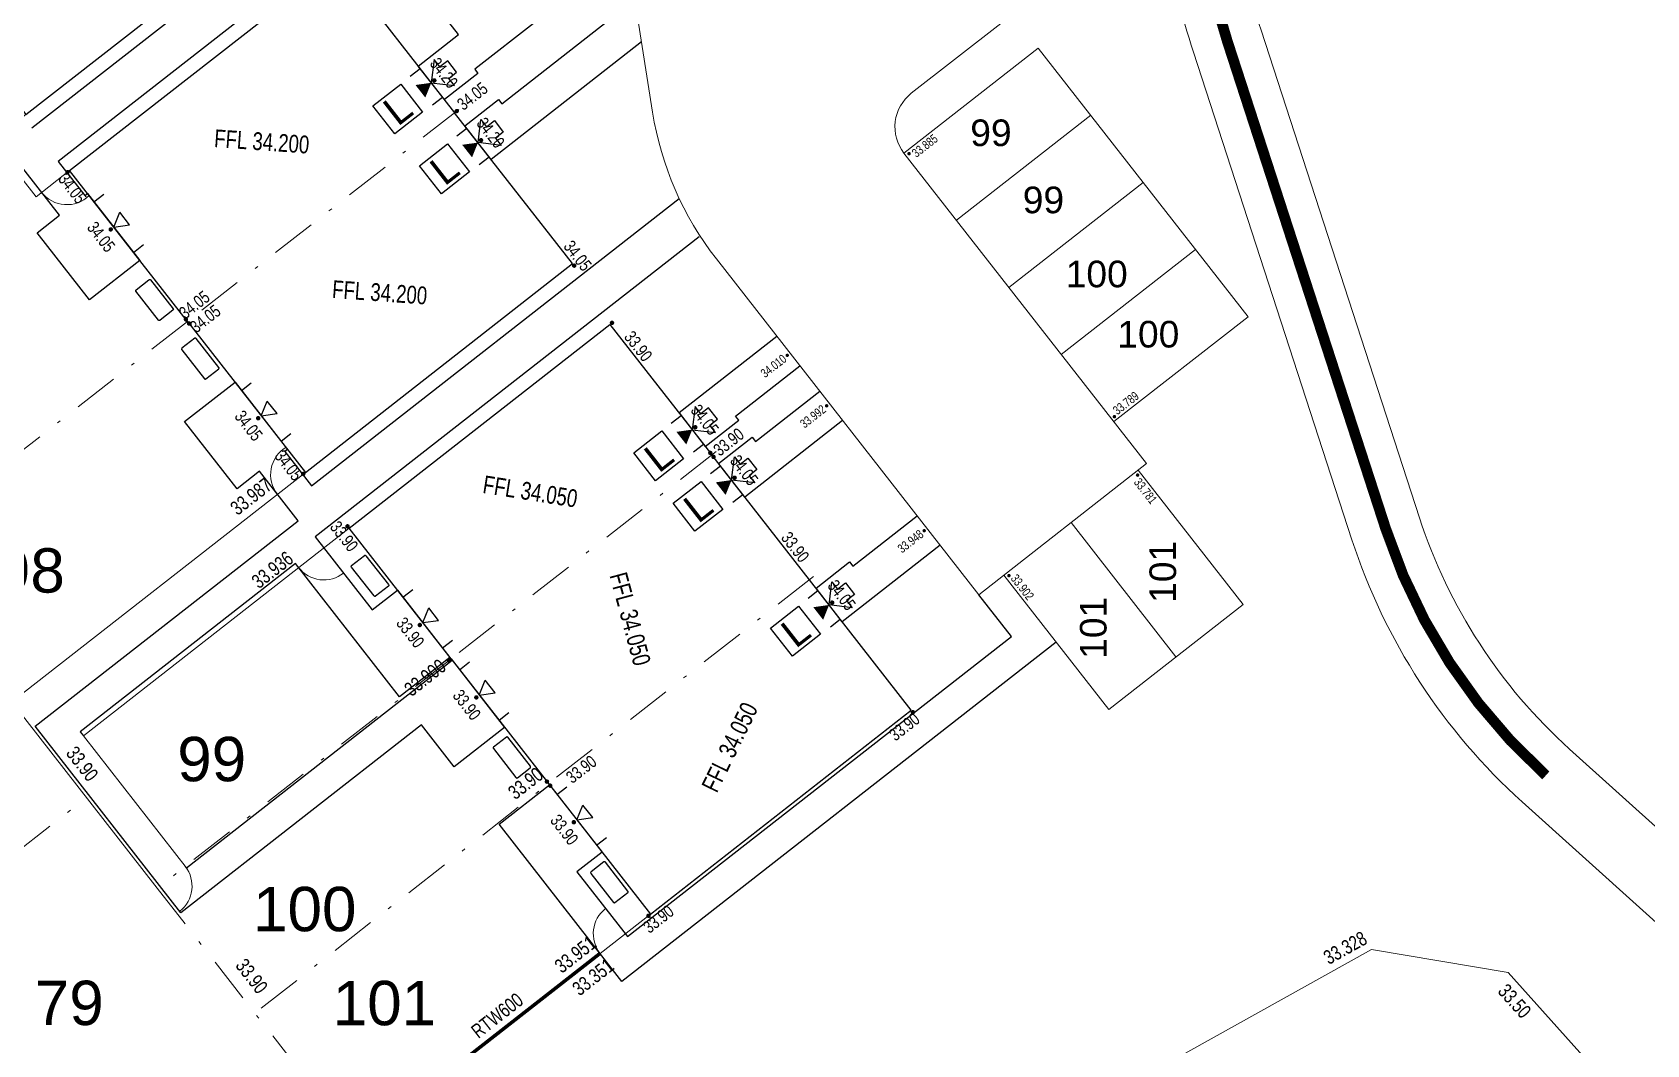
# Model space of a CAD drawing. Header units: metres. Extents: x 337936 to 338610, y 373199 to 374026.
# Drawn here: x 338090.99 to 338136.47, y 373736.12 to 373764.64 of the extents above; entities that cross this region are included whole.
import ezdxf

# ---------------------------------------------------------------- set-up
doc = ezdxf.new("R2010")
doc.units = ezdxf.units.M
for name, pattern in [('DASHDOT', [25.4, 12.7, -6.35, 0, -6.35]), ('DASHED', [0.75, 0.5, -0.25]), ('DASHED2', [0.375, 0.25, -0.125])]:
    doc.linetypes.add(name, pattern=pattern)
for name, color, linetype in [('A-WH_HT-Access-Main', 252, 'Continuous'), ('A-WH_HT-Services-ASHP', 252, 'Continuous'), ('A-WH_HT-Wall-Party Wall Line', 252, 'Continuous'), ('A-WH_HT-Wall-Structure', 252, 'Continuous'), ('DGL-Paths', 252, 'Continuous'), ('EXTERNAL_WORKS_BACK_OF_FOOTWAY_LEVELS', 7, 'Continuous'), ('HOUSE_EXTERNAL_LEVELS', 7, 'Continuous'), ('HOUSE_SLAB_LEVEL', 7, 'Continuous'), ('PLOT_BOUNDARY_ANNOTATION', 7, 'Continuous')]:
    doc.layers.add(name, color=color, linetype=linetype)
doc.layers.add('A-WH_HT-Wall-Door Openings', color=252, linetype='Continuous', plot=False)
for name, color, linetype, lineweight in [('DGL_BT Gates', 252, 'Continuous', 9), ('DGL_BT Rear Fencing', 252, 'DASHDOT', 9), ('DGL_BT-Screen Fence', 252, 'FENCELINE2', 9), ('DGL_DRIVE', 252, 'Continuous', 9), ('DGL_Footpath', 252, 'Continuous', 9), ('DGL_Plot Parking', 252, 'Continuous', 9), ('DGL_PlotNo', 252, 'Continuous', 9), ('DGL_VERGE', 252, 'DASHED', 9)]:
    doc.layers.add(name, color=color, linetype=linetype, lineweight=lineweight)
doc.layers.add('HOUSE_DOORS', color=3, linetype='Continuous', true_color=0x00ff00)
doc.layers.add('PLOT_BOUNDARY_RETAINING_WALL', color=1, linetype='Continuous', true_color=0xff0000)
doc.styles.add('AnnotativeArial', font='arial.ttf', dxfattribs={"height": 2})
doc.styles.add('ESTROAD', font='arial.ttf', dxfattribs={"width": 0.75})
doc.styles.get("Standard").update_dxf_attribs({"font": 'arial.ttf'})
doc.linetypes.add('FENCELINE2', pattern='A,6.35,-2.54,[132,ltypeshp.shx,S=2.54,R=0,X=-2.54,Y=0],-2.54,25.4', length=36.83)

msp = doc.modelspace()

# ---------------------------------------------------------------- hatches: boundary and pattern name
at = {"layer": 'EXTERNAL_WORKS_BACK_OF_FOOTWAY_LEVELS'}
h = msp.add_hatch(color=256, dxfattribs=at)
edge = h.paths.add_edge_path(flags=17)
edge.add_ellipse((338115.689, 373761.224), major_axis=(0.0354, 0.0354), ratio=1, start_angle=45, end_angle=225, ccw=False)
edge.add_ellipse((338115.689, 373761.224), major_axis=(0.0354, 0.0354), ratio=1, start_angle=225, end_angle=405, ccw=False)
h = msp.add_hatch(color=256, dxfattribs=at)
edge = h.paths.add_edge_path(flags=17)
edge.add_ellipse((338112.259, 373755.544), major_axis=(0.0354, 0.0354), ratio=1, start_angle=45, end_angle=225, ccw=False)
edge.add_ellipse((338112.259, 373755.544), major_axis=(0.0354, 0.0354), ratio=1, start_angle=225, end_angle=405, ccw=False)
h = msp.add_hatch(color=256, dxfattribs=at)
edge = h.paths.add_edge_path(flags=17)
edge.add_ellipse((338113.369, 373754.123), major_axis=(0.0354, 0.0354), ratio=1, start_angle=45, end_angle=225, ccw=False)
edge.add_ellipse((338113.369, 373754.123), major_axis=(0.0354, 0.0354), ratio=1, start_angle=225, end_angle=405, ccw=False)
h = msp.add_hatch(color=256, dxfattribs=at)
edge = h.paths.add_edge_path(flags=17)
edge.add_ellipse((338121.476, 373753.817), major_axis=(0.0354, 0.0354), ratio=1, start_angle=45, end_angle=225, ccw=False)
edge.add_ellipse((338121.476, 373753.817), major_axis=(0.0354, 0.0354), ratio=1, start_angle=225, end_angle=405, ccw=False)
h = msp.add_hatch(color=256, dxfattribs=at)
edge = h.paths.add_edge_path(flags=17)
edge.add_ellipse((338122.129, 373752.17), major_axis=(0.0354, 0.0354), ratio=1, start_angle=45, end_angle=225, ccw=False)
edge.add_ellipse((338122.129, 373752.17), major_axis=(0.0354, 0.0354), ratio=1, start_angle=225, end_angle=405, ccw=False)
h = msp.add_hatch(color=256, dxfattribs=at)
edge = h.paths.add_edge_path(flags=17)
edge.add_ellipse((338116.118, 373750.604), major_axis=(0.0354, 0.0354), ratio=1, start_angle=45, end_angle=225, ccw=False)
edge.add_ellipse((338116.118, 373750.604), major_axis=(0.0354, 0.0354), ratio=1, start_angle=225, end_angle=405, ccw=False)
h = msp.add_hatch(color=256, dxfattribs=at)
edge = h.paths.add_edge_path(flags=17)
edge.add_ellipse((338118.504, 373749.338), major_axis=(0.0354, 0.0354), ratio=1, start_angle=45, end_angle=225, ccw=False)
edge.add_ellipse((338118.504, 373749.338), major_axis=(0.0354, 0.0354), ratio=1, start_angle=225, end_angle=405, ccw=False)
at = {"layer": 'HOUSE_DOORS'}
for points in [[(338102.232, 373763.221), (338102.063, 373762.804), (338101.786, 373763.159)], [(338103.548, 373761.537), (338103.379, 373761.12), (338103.102, 373761.474)], [(338109.583, 373753.451), (338109.415, 373753.033), (338109.138, 373753.388)], [(338110.691, 373752.029), (338110.523, 373751.612), (338110.246, 373751.967)], [(338113.439, 373748.512), (338113.271, 373748.094), (338112.994, 373748.449)]]:
    msp.add_hatch(color=256, dxfattribs=at).paths.add_polyline_path(points, flags=17)
at = {"layer": 'HOUSE_EXTERNAL_LEVELS'}
h = msp.add_hatch(color=256, dxfattribs=at)
edge = h.paths.add_edge_path(flags=17)
edge.add_ellipse((338102.317, 373763.288), major_axis=(0.0448, 0.0448), ratio=1, start_angle=83, end_angle=263, ccw=False)
edge.add_ellipse((338102.317, 373763.288), major_axis=(0.0448, 0.0448), ratio=1, start_angle=263, end_angle=443, ccw=False)
h = msp.add_hatch(color=256, dxfattribs=at)
edge = h.paths.add_edge_path(flags=17)
edge.add_ellipse((338102.948, 373762.424), major_axis=(-0.0448, 0.0448), ratio=1, start_angle=83, end_angle=263, ccw=False)
edge.add_ellipse((338102.948, 373762.424), major_axis=(-0.0448, 0.0448), ratio=1, start_angle=-97, end_angle=83, ccw=False)
h = msp.add_hatch(color=256, dxfattribs=at)
edge = h.paths.add_edge_path(flags=17)
edge.add_ellipse((338102.948, 373762.424), major_axis=(0.0448, 0.0448), ratio=1, start_angle=83, end_angle=263, ccw=False)
edge.add_ellipse((338102.948, 373762.424), major_axis=(0.0448, 0.0448), ratio=1, start_angle=263, end_angle=443, ccw=False)
h = msp.add_hatch(color=256, dxfattribs=at)
edge = h.paths.add_edge_path(flags=17)
edge.add_ellipse((338103.633, 373761.604), major_axis=(0.0448, 0.0448), ratio=1, start_angle=83, end_angle=263, ccw=False)
edge.add_ellipse((338103.633, 373761.604), major_axis=(0.0448, 0.0448), ratio=1, start_angle=263, end_angle=443, ccw=False)
h = msp.add_hatch(color=256, dxfattribs=at)
edge = h.paths.add_edge_path(flags=17)
edge.add_ellipse((338091.983, 373760.704), major_axis=(-0.0448, 0.0448), ratio=1, start_angle=-97, end_angle=83, ccw=False)
edge.add_ellipse((338091.983, 373760.704), major_axis=(-0.0448, 0.0448), ratio=1, start_angle=83, end_angle=263, ccw=False)
h = msp.add_hatch(color=256, dxfattribs=at)
edge = h.paths.add_edge_path(flags=17)
edge.add_ellipse((338093.2, 373759.091), major_axis=(0.0448, 0.0448), ratio=1, start_angle=263, end_angle=443, ccw=False)
edge.add_ellipse((338093.2, 373759.091), major_axis=(0.0448, 0.0448), ratio=1, start_angle=83, end_angle=263, ccw=False)
h = msp.add_hatch(color=256, dxfattribs=at)
edge = h.paths.add_edge_path(flags=17)
edge.add_ellipse((338106.257, 373758.07), major_axis=(-0.0448, 0.0448), ratio=1, start_angle=-97, end_angle=83, ccw=False)
edge.add_ellipse((338106.257, 373758.07), major_axis=(-0.0448, 0.0448), ratio=1, start_angle=83, end_angle=263, ccw=False)
h = msp.add_hatch(color=256, dxfattribs=at)
edge = h.paths.add_edge_path(flags=17)
edge.add_ellipse((338095.318, 373756.556), major_axis=(0.0448, 0.0448), ratio=1, start_angle=83, end_angle=263, ccw=False)
edge.add_ellipse((338095.318, 373756.556), major_axis=(0.0448, 0.0448), ratio=1, start_angle=263, end_angle=443, ccw=False)
h = msp.add_hatch(color=256, dxfattribs=at)
edge = h.paths.add_edge_path(flags=17)
edge.add_ellipse((338095.408, 373756.44), major_axis=(0.0448, 0.0448), ratio=1, start_angle=83, end_angle=263, ccw=False)
edge.add_ellipse((338095.408, 373756.44), major_axis=(0.0448, 0.0448), ratio=1, start_angle=263, end_angle=443, ccw=False)
h = msp.add_hatch(color=256, dxfattribs=at)
edge = h.paths.add_edge_path(flags=17)
edge.add_ellipse((338107.323, 373756.459), major_axis=(-0.0448, 0.0448), ratio=1, start_angle=-96.962, end_angle=83.038, ccw=False)
edge.add_ellipse((338107.323, 373756.459), major_axis=(-0.0448, 0.0448), ratio=1, start_angle=83.038, end_angle=263.038, ccw=False)
h = msp.add_hatch(color=256, dxfattribs=at)
edge = h.paths.add_edge_path(flags=17)
edge.add_ellipse((338097.355, 373753.772), major_axis=(0.0448, 0.0448), ratio=1, start_angle=263, end_angle=443, ccw=False)
edge.add_ellipse((338097.355, 373753.772), major_axis=(0.0448, 0.0448), ratio=1, start_angle=83, end_angle=263, ccw=False)
h = msp.add_hatch(color=256, dxfattribs=at)
edge = h.paths.add_edge_path(flags=17)
edge.add_ellipse((338109.669, 373753.517), major_axis=(0.0448, 0.0448), ratio=1, start_angle=83.038, end_angle=263.038, ccw=False)
edge.add_ellipse((338109.669, 373753.517), major_axis=(0.0448, 0.0448), ratio=1, start_angle=263.038, end_angle=443.038, ccw=False)
h = msp.add_hatch(color=256, dxfattribs=at)
edge = h.paths.add_edge_path(flags=17)
edge.add_ellipse((338110.092, 373752.796), major_axis=(-0.0448, 0.0448), ratio=1, start_angle=173.0209, end_angle=353.0209, ccw=False)
edge.add_ellipse((338110.092, 373752.796), major_axis=(-0.0448, 0.0448), ratio=1, start_angle=-6.9791, end_angle=173.0209, ccw=False)
h = msp.add_hatch(color=256, dxfattribs=at)
edge = h.paths.add_edge_path(flags=17)
edge.add_ellipse((338110.184, 373752.682), major_axis=(-0.0448, 0.0448), ratio=1, start_angle=173.018, end_angle=353.018, ccw=False)
edge.add_ellipse((338110.184, 373752.682), major_axis=(-0.0448, 0.0448), ratio=1, start_angle=-6.982, end_angle=173.018, ccw=False)
h = msp.add_hatch(color=256, dxfattribs=at)
edge = h.paths.add_edge_path(flags=17)
edge.add_ellipse((338098.626, 373752.202), major_axis=(-0.0448, 0.0448), ratio=1, start_angle=83, end_angle=263, ccw=False)
edge.add_ellipse((338098.626, 373752.202), major_axis=(-0.0448, 0.0448), ratio=1, start_angle=-97, end_angle=83, ccw=False)
h = msp.add_hatch(color=256, dxfattribs=at)
edge = h.paths.add_edge_path(flags=17)
edge.add_ellipse((338110.777, 373752.096), major_axis=(-0.0448, 0.0448), ratio=1, start_angle=-6.9791, end_angle=173.0209, ccw=False)
edge.add_ellipse((338110.777, 373752.096), major_axis=(-0.0448, 0.0448), ratio=1, start_angle=173.0209, end_angle=353.0209, ccw=False)
h = msp.add_hatch(color=256, dxfattribs=at)
edge = h.paths.add_edge_path(flags=17)
edge.add_ellipse((338099.872, 373750.727), major_axis=(-0.0448, 0.0448), ratio=1, start_angle=83.0257, end_angle=263.0257, ccw=False)
edge.add_ellipse((338099.872, 373750.727), major_axis=(-0.0448, 0.0448), ratio=1, start_angle=-96.9743, end_angle=83.0257, ccw=False)
h = msp.add_hatch(color=256, dxfattribs=at)
edge = h.paths.add_edge_path(flags=17)
edge.add_ellipse((338113.525, 373748.578), major_axis=(0.0448, 0.0448), ratio=1, start_angle=83, end_angle=263, ccw=False)
edge.add_ellipse((338113.525, 373748.578), major_axis=(0.0448, 0.0448), ratio=1, start_angle=263, end_angle=443, ccw=False)
h = msp.add_hatch(color=256, dxfattribs=at)
edge = h.paths.add_edge_path(flags=17)
edge.add_ellipse((338101.908, 373747.947), major_axis=(0.0448, 0.0448), ratio=1, start_angle=263.0257, end_angle=443.0257, ccw=False)
edge.add_ellipse((338101.908, 373747.947), major_axis=(0.0448, 0.0448), ratio=1, start_angle=83.0257, end_angle=263.0257, ccw=False)
h = msp.add_hatch(color=256, dxfattribs=at)
edge = h.paths.add_edge_path(flags=17)
edge.add_ellipse((338102.731, 373746.948), major_axis=(0.0448, 0.0448), ratio=1, start_angle=-6.9791, end_angle=173.0209, ccw=False)
edge.add_ellipse((338102.731, 373746.948), major_axis=(0.0448, 0.0448), ratio=1, start_angle=173.0209, end_angle=353.0209, ccw=False)
h = msp.add_hatch(color=256, dxfattribs=at)
edge = h.paths.add_edge_path(flags=17)
edge.add_ellipse((338102.732, 373746.95), major_axis=(-0.0448, 0.0448), ratio=1, start_angle=83.0257, end_angle=263.0257, ccw=False)
edge.add_ellipse((338102.732, 373746.95), major_axis=(-0.0448, 0.0448), ratio=1, start_angle=-96.9743, end_angle=83.0257, ccw=False)
h = msp.add_hatch(color=256, dxfattribs=at)
edge = h.paths.add_edge_path(flags=17)
edge.add_ellipse((338103.5, 373745.908), major_axis=(-0.0448, 0.0448), ratio=1, start_angle=173.0209, end_angle=353.0209, ccw=False)
edge.add_ellipse((338103.5, 373745.908), major_axis=(-0.0448, 0.0448), ratio=1, start_angle=-6.9791, end_angle=173.0209, ccw=False)
h = msp.add_hatch(color=256, dxfattribs=at)
edge = h.paths.add_edge_path(flags=17)
edge.add_ellipse((338115.8, 373745.49), major_axis=(0.0448, 0.0448), ratio=1, start_angle=263.02, end_angle=443.02, ccw=False)
edge.add_ellipse((338115.8, 373745.49), major_axis=(0.0448, 0.0448), ratio=1, start_angle=83.02, end_angle=263.02, ccw=False)
h = msp.add_hatch(color=256, dxfattribs=at)
edge = h.paths.add_edge_path(flags=17)
edge.add_ellipse((338105.49, 373743.535), major_axis=(-0.0448, 0.0448), ratio=1, start_angle=83.02, end_angle=263.02, ccw=False)
edge.add_ellipse((338105.49, 373743.535), major_axis=(-0.0448, 0.0448), ratio=1, start_angle=-96.98, end_angle=83.02, ccw=False)
h = msp.add_hatch(color=256, dxfattribs=at)
edge = h.paths.add_edge_path(flags=17)
edge.add_ellipse((338105.582, 373743.421), major_axis=(-0.0448, 0.0448), ratio=1, start_angle=-6.9791, end_angle=173.0209, ccw=False)
edge.add_ellipse((338105.582, 373743.421), major_axis=(-0.0448, 0.0448), ratio=1, start_angle=173.0209, end_angle=353.0209, ccw=False)
h = msp.add_hatch(color=256, dxfattribs=at)
edge = h.paths.add_edge_path(flags=17)
edge.add_ellipse((338106.247, 373742.391), major_axis=(0.0448, 0.0448), ratio=1, start_angle=263.02, end_angle=443.02, ccw=False)
edge.add_ellipse((338106.247, 373742.391), major_axis=(0.0448, 0.0448), ratio=1, start_angle=83.02, end_angle=263.02, ccw=False)
h = msp.add_hatch(color=256, dxfattribs=at)
edge = h.paths.add_edge_path(flags=17)
edge.add_ellipse((338108.35, 373739.758), major_axis=(0.0448, 0.0448), ratio=1, start_angle=263.02, end_angle=443.02, ccw=False)
edge.add_ellipse((338108.35, 373739.758), major_axis=(0.0448, 0.0448), ratio=1, start_angle=83.02, end_angle=263.02, ccw=False)

# ---------------------------------------------------------------- linework, layer by layer
at = {"layer": 'A-WH_HT-Access-Main'}
for points in [[(338102.232, 373763.221), (338102.885, 373763.141), (338102.724, 373763.346), (338102.945, 373763.519), (338102.693, 373763.841), (338102.472, 373763.669), (338102.312, 373763.874), (338102.232, 373763.221)], [(338103.548, 373761.537), (338103.628, 373762.19), (338103.788, 373761.984), (338104.009, 373762.157), (338104.261, 373761.834), (338104.04, 373761.662), (338104.201, 373761.457), (338103.548, 373761.537)], [(338109.583, 373753.448), (338110.236, 373753.367), (338110.075, 373753.573), (338110.296, 373753.745), (338110.044, 373754.068), (338109.823, 373753.895), (338109.663, 373754.1), (338109.583, 373753.448)], [(338110.691, 373752.029), (338110.771, 373752.682), (338110.932, 373752.477), (338111.152, 373752.649), (338111.404, 373752.327), (338111.184, 373752.154), (338111.344, 373751.949), (338110.691, 373752.029)], [(338113.438, 373748.514), (338113.518, 373749.166), (338113.678, 373748.961), (338113.899, 373749.134), (338114.151, 373748.811), (338113.93, 373748.639), (338114.091, 373748.433), (338113.438, 373748.514)]]:
    msp.add_lwpolyline(points, dxfattribs=at)
at = {"layer": 'A-WH_HT-Services-ASHP'}
for points in [[(338094.278, 373757.675, -0.414214), (338094.32, 373757.67), (338094.958, 373756.854, -0.414214), (338094.953, 373756.812), (338094.592, 373756.53, -0.414214), (338094.549, 373756.535), (338093.912, 373757.351, -0.414214), (338093.917, 373757.393)], [(338096.242, 373755.161, 0.414214), (338096.247, 373755.203), (338095.61, 373756.019, 0.414214), (338095.568, 373756.024), (338095.207, 373755.742, 0.414214), (338095.202, 373755.7), (338095.839, 373754.884, 0.414214), (338095.881, 373754.879)], [(338100.349, 373749.905, -0.414214), (338100.391, 373749.9), (338101.028, 373749.085, -0.414214), (338101.023, 373749.042), (338100.662, 373748.76, -0.414214), (338100.62, 373748.766), (338099.983, 373749.581, -0.414214), (338099.988, 373749.623)], [(338105.02, 373743.926, 0.414214), (338105.025, 373743.968), (338104.388, 373744.784, 0.414214), (338104.346, 373744.789), (338103.985, 373744.507, 0.414214), (338103.98, 373744.465), (338104.617, 373743.649, 0.414214), (338104.659, 373743.644)], [(338107.767, 373740.411, 0.414214), (338107.772, 373740.453), (338107.135, 373741.268, 0.414214), (338107.093, 373741.274), (338106.732, 373740.992, 0.414214), (338106.727, 373740.95), (338107.364, 373740.134, 0.414214), (338107.406, 373740.129)]]:
    msp.add_lwpolyline(points, format="xyb", close=True, dxfattribs=at)
at = {"layer": 'A-WH_HT-Wall-Door Openings', "linetype": 'ByBlock'}
for p, q in [((338101.639, 373763.407), (338101.917, 373763.624)), ((338102.269, 373762.601), (338102.547, 373762.818)), ((338102.955, 373761.723), (338103.233, 373761.94)), ((338103.585, 373760.917), (338103.863, 373761.134)), ((338092.728, 373759.871), (338093.006, 373760.088)), ((338093.842, 373758.445), (338094.12, 373758.662)), ((338096.883, 373754.552), (338097.161, 373754.769)), ((338108.99, 373753.633), (338109.268, 373753.85)), ((338097.998, 373753.126), (338098.276, 373753.343)), ((338109.62, 373752.828), (338109.898, 373753.045)), ((338110.099, 373752.215), (338110.376, 373752.432)), ((338110.728, 373751.409), (338111.006, 373751.626)), ((338101.433, 373748.728), (338101.711, 373748.945)), ((338112.845, 373748.699), (338113.123, 373748.917)), ((338113.475, 373747.894), (338113.753, 373748.111)), ((338102.548, 373747.302), (338102.825, 373747.519)), ((338103.026, 373746.689), (338103.304, 373746.906)), ((338104.141, 373745.263), (338104.418, 373745.48)), ((338105.773, 373743.174), (338106.051, 373743.391)), ((338106.887, 373741.748), (338107.165, 373741.965))]:
    msp.add_line(p, q, dxfattribs=at)
at = {"layer": 'A-WH_HT-Wall-Party Wall Line', "linetype": 'DASHDOT', "lineweight": 15, "ltscale": 0.1}
for points in [[(338103.008, 373762.471), (338095.245, 373756.406)], [(338110.255, 373752.831), (338102.669, 373746.903)], [(338113.002, 373749.315), (338105.415, 373743.388)]]:
    msp.add_lwpolyline(points, dxfattribs=at)
at = {"layer": 'A-WH_HT-Wall-Structure', "lineweight": -3}
for points in [[(338087.488, 373766.577), (338090.81, 373762.326), (338098.337, 373768.206), (338095.016, 373772.458)], [(338095.363, 373756.498), (338092.041, 373760.75), (338099.568, 373766.63), (338102.89, 373762.379)], [(338095.363, 373756.498), (338098.684, 373752.247), (338106.211, 373758.128), (338102.89, 373762.379)], [(338102.787, 373746.996), (338099.916, 373750.671), (338107.266, 373756.413), (338110.137, 373752.738)], [(338112.884, 373749.223), (338110.137, 373752.738)], [(338105.534, 373743.48), (338108.405, 373739.805), (338115.755, 373745.548), (338112.884, 373749.223)], [(338102.787, 373746.996), (338105.534, 373743.48)]]:
    msp.add_lwpolyline(points, dxfattribs=at)
at = {"layer": 'DGL-Paths'}
for points in [[(338090.977, 373761.949), (338099.718, 373768.778), (338097.178, 373772.029), (338096.043, 373771.143), (338095.304, 373772.088), (338096.46, 373772.992), (338096.293, 373774.05), (338094.727, 373772.827), (338093.988, 373773.773), (338096.078, 373775.405), (338095.989, 373775.967)], [(338108.152, 373764.373), (338103.917, 373761.064), (338103.178, 373762.01), (338104.124, 373762.748), (338104.216, 373762.63), (338107.154, 373764.925), (338106.932, 373766.323), (338103.455, 373763.605), (338103.547, 373763.487), (338102.601, 373762.748), (338101.862, 373763.694), (338102.997, 373764.581), (338100.457, 373767.832), (338091.716, 373761.003), (338092.467, 373760.042), (338092.546, 373760.103), (338094.024, 373758.212), (338092.605, 373757.104), (338091.128, 373758.995), (338091.758, 373759.488), (338089.517, 373762.356)], [(338095.332, 373741.107), (338102.818, 373746.956), (338104.296, 373745.064), (338102.877, 373743.956), (338101.954, 373745.138), (338095.177, 373739.844), (338091.074, 373745.095), (338098.481, 373750.883), (338097.391, 373752.277), (338096.761, 373751.785), (338095.283, 373753.676), (338096.702, 373754.784), (338098.179, 373752.893), (338098.101, 373752.831), (338098.852, 373751.87), (338109.214, 373759.966)], [(338109.777, 373758.883), (338098.96, 373750.432), (338100.569, 373748.373), (338101.278, 373748.927), (338102.755, 373747.036), (338101.337, 373745.928), (338098.405, 373749.681), (338092.337, 373744.94), (338092.43, 373744.822)], [(338111.97, 373756.077), (338109.212, 373753.922), (338109.95, 373752.977), (338110.896, 373753.715), (338110.804, 373753.834), (338112.616, 373755.25)], [(338113.82, 373753.708), (338111.062, 373751.553), (338110.323, 373752.499), (338111.269, 373753.238), (338111.361, 373753.12), (338113.174, 373754.536)], [(338116.566, 373750.193), (338113.808, 373748.038), (338113.07, 373748.984), (338114.015, 373749.723), (338114.108, 373749.605), (338115.92, 373751.021)], [(338119.837, 373747.468), (338107.602, 373737.909), (338104.146, 373742.333), (338105.564, 373743.441), (338107.042, 373741.549), (338106.333, 373740.995), (338107.757, 373739.172), (338118.574, 373747.623), (338117.654, 373748.801)]]:
    msp.add_lwpolyline(points, dxfattribs=at)
at = {"layer": 'DGL_BT Gates'}
for centre, start, end in [((338091.962, 373760.688), 217.9989, 314.3794), ((338098.605, 373752.185), 121.6206, 218), ((338099.206, 373750.117), 217.78, 308.0006), ((338094.592, 373740.593), 308, 38), ((338107.696, 373739.251), 128.0006, 218)]:
    msp.add_arc(centre, 0.9, start, end, dxfattribs=at)
at = {"layer": 'DGL_BT Rear Fencing', "ltscale": 0.1}
for p, q in [((338095.362, 373756.498), (338087.089, 373750.034)), ((338113.002, 373749.315), (338097.259, 373737.016)), ((338102.787, 373746.996), (338094.513, 373740.531)), ((338084.243, 373736.621), (338092.518, 373743.085)), ((338094.513, 373740.531), (338099.779, 373733.791))]:
    msp.add_line(p, q, dxfattribs=at)
at = {"layer": 'DGL_BT-Screen Fence', "ltscale": 0.03, "flags": 128}
for points in [[(338092.041, 373760.75), (338091.096, 373760.011), (338089.864, 373761.587), (338090.81, 373762.326)], [(338098.684, 373752.247), (338090.41, 373745.782), (338094.513, 373740.531)], [(338099.916, 373750.671), (338092.43, 373744.822), (338095.362, 373741.068)], [(338131.493, 373730.374), (338135.96, 373734.379), (338132.573, 373738.157), (338128.72, 373738.803), (338089.453, 373716.939), (338092.355, 373709.899), (338093.63, 373710.424), (338094.315, 373708.76)]]:
    msp.add_lwpolyline(points, dxfattribs=at)
at = {"layer": 'DGL_BT-Screen Fence', "ltscale": 0.03}
msp.add_lwpolyline([(338082.063, 373727.335), (338083.32, 373725.725), (338101.7, 373734.566), (338108.405, 373739.805)], dxfattribs=at)
at = {"layer": 'DGL_DRIVE'}
for p, q in [((338117.026, 373759.35), (338120.809, 373762.306)), ((338119.981, 373755.568), (338123.764, 373758.523)), ((338123.21, 373747.05), (338120.255, 373750.832))]:
    msp.add_line(p, q, dxfattribs=at)
for points in [[(338121.105, 373773.364), (338121.25, 373772.449, -0.272631), (338118.274, 373764.894), (338115.755, 373762.926, 0.414214), (338115.549, 373761.242)], [(338115.549, 373761.242), (338122.382, 373752.495), (338117.654, 373748.801), (338110.263, 373758.261, -0.127216), (338108.466, 373762.395), (338107.878, 373766.105), (338112.816, 373766.888, 0.414214), (338116.973, 373772.608), (338116.957, 373772.707)]]:
    msp.add_lwpolyline(points, format="xyb", dxfattribs=at)
for points in [[(338118.504, 373757.459), (338122.286, 373760.414), (338119.331, 373764.197), (338115.549, 373761.242)], [(338121.459, 373753.677), (338125.241, 373756.632), (338122.286, 373760.414), (338118.504, 373757.459)]]:
    msp.add_lwpolyline(points, dxfattribs=at)
at = {"layer": 'DGL_DRIVE', "flags": 128}
msp.add_lwpolyline([(338118.364, 373749.355), (338121.319, 373745.572), (338125.101, 373748.528), (338122.146, 373752.31)], dxfattribs=at)
at = {"layer": 'DGL_Footpath', "flags": 128}
for points in [[(338134.301, 373744.454, -0.131652), (338130.072, 373750.966), (338125.608, 373764.704, -0.03929), (338124.143, 373770.808), (338123.986, 373771.795)], [(338132.963, 373742.967, -0.131652), (338128.17, 373750.348), (338123.706, 373764.086, -0.03929), (338122.167, 373770.495), (338122.011, 373771.483)], [(338134.301, 373744.454), (338141.103, 373738.329, 0.161968), (338148.623, 373735.044, -0.188054), (338152.525, 373733.099), (338159.003, 373725.954, -0.097248), (338160.595, 373723.314, 0.097248), (338162.585, 373720.014), (338187.343, 373692.709, -0.089507), (338189.976, 373688.49)], [(338151.043, 373731.755, 0.188054), (338148.442, 373733.052, -0.161968), (338139.765, 373736.843), (338132.963, 373742.967)]]:
    msp.add_lwpolyline(points, format="xyb", dxfattribs=at)
at = {"layer": 'DGL_VERGE', "ltscale": 5, "const_width": 0.3, "flags": 128}
msp.add_lwpolyline([(338133.632, 373743.711, -0.131652), (338129.121, 373750.657), (338124.657, 373764.395, -0.03929), (338123.155, 373770.651), (338122.999, 373771.639)], format="xyb", dxfattribs=at)
at = {"layer": 'HOUSE_DOORS'}
for p, q in [((338093.285, 373759.158), (338093.453, 373759.575)), ((338093.731, 373759.22), (338093.453, 373759.575)), ((338093.285, 373759.158), (338093.731, 373759.22)), ((338097.441, 373753.839), (338097.609, 373754.256)), ((338097.886, 373753.901), (338097.609, 373754.256)), ((338097.441, 373753.839), (338097.886, 373753.901)), ((338101.993, 373748.014), (338102.162, 373748.431)), ((338101.993, 373748.014), (338102.439, 373748.077)), ((338102.439, 373748.077), (338102.162, 373748.431)), ((338103.585, 373745.975), (338103.753, 373746.392)), ((338104.031, 373746.038), (338103.753, 373746.392)), ((338103.585, 373745.975), (338104.031, 373746.038)), ((338106.332, 373742.458), (338106.5, 373742.875)), ((338106.778, 373742.521), (338106.5, 373742.875)), ((338106.332, 373742.458), (338106.778, 373742.521))]:
    msp.add_line(p, q, dxfattribs=at)
at = {"layer": 'HOUSE_EXTERNAL_LEVELS', "color": 0, "flags": 128}
for points in [[(338100.584, 373762.569), (338101.372, 373763.184), (338101.988, 373762.396), (338101.2, 373761.781), (338100.584, 373762.569)], [(338101.9, 373760.884), (338102.688, 373761.5), (338103.304, 373760.712), (338102.516, 373760.096), (338101.9, 373760.884)], [(338107.936, 373752.797), (338108.724, 373753.413), (338109.34, 373752.625), (338108.552, 373752.009), (338107.936, 373752.797)], [(338109.044, 373751.376), (338109.832, 373751.992), (338110.448, 373751.204), (338109.66, 373750.588), (338109.044, 373751.376)], [(338111.792, 373747.859), (338112.58, 373748.475), (338113.196, 373747.687), (338112.408, 373747.071), (338111.792, 373747.859)]]:
    msp.add_lwpolyline(points, dxfattribs=at)
at = {"layer": 'PLOT_BOUNDARY_RETAINING_WALL', "color": 210, "linetype": 'DASHED2', "ltscale": 2, "const_width": 0.1}
msp.add_lwpolyline([(338106.986, 373738.697), (338101.7, 373734.566)], dxfattribs=at)

# ---------------------------------------------------------------- texts
at = {"layer": 'DGL_Plot Parking', "char_height": 0.75, "attachment_point": 5, "style": 'AnnotativeArial'}
for s, insert in [('99', (338117.999, 373761.808)), ('99', (338119.477, 373759.916)), ('100', (338120.978, 373757.83)), ('100', (338122.432, 373756.134))]:
    msp.add_mtext(s, dxfattribs=dict(at, insert=insert))
at = {"layer": 'DGL_Plot Parking', "char_height": 0.75, "attachment_point": 5, "rotation": 90, "style": 'AnnotativeArial'}
for insert in [(338122.844, 373749.445), (338120.886, 373747.869)]:
    msp.add_mtext('101', dxfattribs=dict(at, insert=insert))
at = {"layer": 'DGL_PlotNo', "char_height": 1.25, "width": 2.66537, "attachment_point": 5, "style": 'AnnotativeArial'}
for s, insert in [('98', (338090.936, 373749.476)), ('99', (338096.045, 373744.163)), ('100', (338098.667, 373739.938)), ('79', (338092.032, 373737.294)), ('101', (338100.912, 373737.29))]:
    msp.add_mtext(s, dxfattribs=dict(at, insert=insert))
at = {"layer": 'EXTERNAL_WORKS_BACK_OF_FOOTWAY_LEVELS', "linetype": 'Continuous', "style": 'ESTROAD', "width": 0.75}
for s, rotation, p in [('33.885', 38, (338115.897, 373761.103)), ('34.010', 38.038, (338111.635, 373754.899)), ('33.789', 38, (338121.561, 373753.854)), ('33.992', 38.0209, (338112.746, 373753.479)), ('33.781', 308, (338122.008, 373751.962)), ('33.948', 38, (338115.493, 373749.96)), ('33.902', 308, (338118.54, 373749.253))]:
    msp.add_text(s, height=0.25, rotation=rotation, dxfattribs=at).set_placement(p)
at = {"layer": 'HOUSE_DOORS', "color": 100, "linetype": 'Continuous', "style": 'ESTROAD', "width": 0.75}
for s, rotation, p in [('34.20', 308, (338102.169, 373763.753)), ('34.20', 308, (338103.485, 373762.068)), ('34.05', 308, (338092.512, 373759.136)), ('34.05', 308, (338096.667, 373753.817)), ('34.05', 308.038, (338109.519, 373753.983)), ('34.05', 308.0209, (338110.627, 373752.562)), ('34.05', 308, (338113.375, 373749.044)), ('33.90', 308.0257, (338101.221, 373747.991)), ('33.90', 308.0209, (338102.813, 373745.952)), ('33.90', 308.02, (338105.56, 373742.435))]:
    msp.add_text(s, height=0.35, rotation=rotation, dxfattribs=at).set_placement(p)
at = {"layer": 'HOUSE_EXTERNAL_LEVELS', "color": 0, "linetype": 'Continuous', "style": 'ESTROAD', "width": 0.75}
for s, rotation, p in [('34.05', 38, (338103.135, 373762.425)), ('34.05', 308, (338091.699, 373760.501)), ('34.05', 308, (338105.936, 373758.605)), ('34.05', 38, (338095.303, 373756.55)), ('34.05', 38, (338095.611, 373756.156)), ('33.90', 308.038, (338107.643, 373756.056)), ('33.90', 38.018, (338110.356, 373752.684)), ('34.05', 308, (338097.795, 373752.698)), ('33.90', 308.0257, (338099.357, 373750.7)), ('33.90', 308.0209, (338112.065, 373750.398)), ('33.90', 38.02, (338115.306, 373744.66)), ('33.90', 38.0209, (338106.203, 373743.463)), ('33.90', 38.02, (338108.377, 373739.243))]:
    msp.add_text(s, height=0.35, rotation=rotation, dxfattribs=at).set_placement(p)
at = {"layer": 'HOUSE_EXTERNAL_LEVELS', "color": 0, "char_height": 0.8, "width": 0.8, "attachment_point": 5, "line_spacing_factor": 0.888}
for insert, rotation in [((338101.286, 373762.482), 38), ((338102.602, 373760.798), 38), ((338108.638, 373752.711), 38.038), ((338109.746, 373751.29), 38.0209), ((338112.494, 373747.773), 38)]:
    msp.add_mtext('\\W1.00;L', dxfattribs=dict(at, insert=insert, rotation=rotation))
at = {"layer": 'HOUSE_SLAB_LEVEL', "color": 1, "linetype": 'Continuous', "true_color": 0xff0000, "style": 'ESTROAD', "width": 0.75}
for s, rotation, p in [('FFL 34.200', 356, (338096.103, 373761.412)), ('FFL 34.200', 356, (338099.425, 373757.161)), ('FFL 34.050', 351.018, (338103.658, 373751.671)), ('FFL 34.050', 285.0209, (338107.249, 373749.347)), ('FFL 34.050', 64.02, (338110.276, 373743.193))]:
    msp.add_text(s, height=0.5, rotation=rotation, dxfattribs=at).set_placement(p)
at = {"layer": 'PLOT_BOUNDARY_ANNOTATION', "linetype": 'Continuous', "style": 'ESTROAD', "width": 0.75}
for s, rotation, p in [('33.987', 38, (338096.773, 373751.017)), ('33.936', 38.0262, (338097.373, 373748.951)), ('33.900', 37.9839, (338101.674, 373745.915)), ('33.90', 308, (338091.918, 373744.329)), ('33.90', 37.9823, (338104.597, 373743.008)), ('33.951', 38, (338105.909, 373738.118)), ('33.328', 29.1728, (338127.516, 373738.368)), ('33.90', 308, (338096.694, 373738.348)), ('33.351', 38, (338106.407, 373737.481)), ('RTW600', 38, (338103.559, 373736.282)), ('33.50', 311.8789, (338132.254, 373737.612))]:
    msp.add_text(s, height=0.4, rotation=rotation, dxfattribs=at).set_placement(p)

doc.saveas('drawing.dxf')
